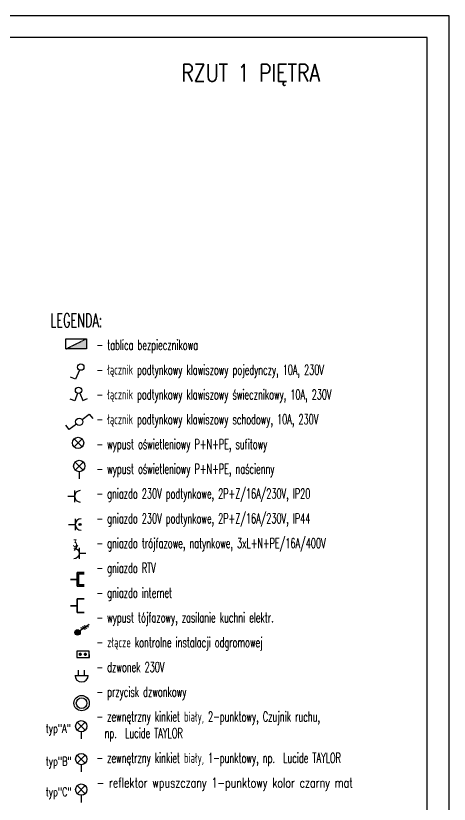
# Model space of a CAD drawing. Header units: millimetres. Extents: x 1780 to 154263, y -7240 to 17216.
# Drawn here: x 73342 to 74344, y 3462 to 5283 of the extents above; entities that cross this region are included whole.
import ezdxf

# ---------------------------------------------------------------- set-up
doc = ezdxf.new("R2010")
doc.units = ezdxf.units.MM
doc.linetypes.add('DASHED2', pattern=[0.375, 0.25, -0.125])
doc.layers.add('60 instalacje elektryka', color=10, linetype='Continuous')
doc.styles.add('OPIS', font='simplex.shx', dxfattribs={"width": 0.7, "height": 4})
doc.styles.add('ROMANS', font='romans.shx', dxfattribs={"height": 0.2})

# ---------------------------------------------------------------- blocks, each defined once
blk = doc.blocks.new('11')
at = {"layer": '60 instalacje elektryka', "lineweight": -3}
for p, q in [((5969.2, 6431.9), (5969.2, 6378.7)), ((5937.3, 6405.3), (5969.2, 6405.3))]:
    blk.add_line(p, q, dxfattribs=at)
blk.add_arc((5995.8, 6405.3), 26.6, 90.005, 269.995, dxfattribs=at)
blk = doc.blocks.new('jednobiegunowy')
at = {"layer": '60 instalacje elektryka'}
for p, q in [((2190.6, 2793.4), (2200, 2802.8)), ((2200, 2802.8), (2204.9, 2798))]:
    blk.add_line(p, q, dxfattribs=at)
blk.add_circle((2187.5, 2790.4), 4.3, dxfattribs=at)
blk = doc.blocks.new('lampa1')
at = {"layer": '60 instalacje elektryka', "lineweight": 30}
for p, q in [((2045.4, 2946.7), (2067.7, 2924.4)), ((2067.7, 2946.7), (2045.4, 2924.4))]:
    blk.add_line(p, q, dxfattribs=at)
blk.add_circle((2056.6, 2935.6), 15.8, dxfattribs=at)
blk = doc.blocks.new('wyl jednbieg')
at = {"layer": '60 instalacje elektryka', "lineweight": 30}
for p, q in [((2059.8, 3882.8), (2066.3, 3897.4)), ((2066.3, 3897.4), (2075.7, 3893.3))]:
    blk.add_line(p, q, dxfattribs=at)
blk.add_circle((2057.2, 3876.9), 6.45, dxfattribs=at)
blk = doc.blocks.new('schodowy')
blk.add_blockref('wyl jednbieg', (82.3, 4.2))
at = {"rotation": 180}
blk.add_blockref('wyl jednbieg', (4196.7, 7758), dxfattribs=at)
blk = doc.blocks.new('dzwonek')
at = {"layer": '60 instalacje elektryka', "lineweight": 30}
for p, q in [((45521.5, 32173.7), (45521.5, 32180.6)), ((45529.6, 32173.7), (45529.6, 32180.6)), ((45516.7, 32173.7), (45534.4, 32173.7))]:
    blk.add_line(p, q, dxfattribs=at)
blk.add_arc((45525.6, 32173.7), 8.85, 180, 0, dxfattribs=at)
blk = doc.blocks.new('wypust 3f')
at = {"layer": '60 instalacje elektryka', "linetype": 'ByBlock'}
h = blk.add_hatch(color=256, dxfattribs=at)
h.dxf.hatch_style = 1
edge = h.paths.add_edge_path()
edge.add_arc((7494504.47, 5568590.24), 2.78, 0, 360)
at = {"layer": '60 instalacje elektryka', "linetype": 'ByBlock', "lineweight": 30}
for p, q in [((7494492.1, 5568582.58), (7494504.47, 5568590.24)), ((7494492.68, 5568585.31), (7494497.51, 5568583.57)), ((7494494.44, 5568586.4), (7494499.27, 5568584.66)), ((7494496.2, 5568587.48), (7494501.03, 5568585.74))]:
    blk.add_line(p, q, dxfattribs=at)
blk.add_circle((7494504.47, 5568590.24), 2.78, dxfattribs=at)
blk = doc.blocks.new('swiecznikowy')
at = {"layer": '60 instalacje elektryka', "lineweight": 30}
for p, q in [((2664.2, 2089), (2665.4, 2098)), ((2678.2, 2087), (2664.2, 2089)), ((2679.1, 2083.1), (2667.3, 2075.4)), ((2667.3, 2075.4), (2672.2, 2067.8))]:
    blk.add_line(p, q, dxfattribs=at)
blk.add_circle((2683.8, 2086.2), 5.68, dxfattribs=at)
blk.add_circle((2683.8, 2086.2), 5.68, dxfattribs=at)
blk = doc.blocks.new('RTV')
at = {"layer": '60 instalacje elektryka', "lineweight": 35}
for p, q in [((3030.9, 2534.7), (3019.1, 2534.7)), ((3028.4, 2532.4), (3019.1, 2532.4)), ((3028.4, 2532.4), (3028.4, 2513.6)), ((3030.9, 2534.7), (3030.9, 2511.2)), ((3030.9, 2523), (3041.8, 2523)), ((3028.4, 2513.6), (3019.1, 2513.6)), ((3030.9, 2511.2), (3019.1, 2511.2))]:
    blk.add_line(p, q, dxfattribs=at)
blk = doc.blocks.new('RJ')
at = {"layer": '60 instalacje elektryka', "lineweight": 35}
for p, q in [((3030.9, 2559.6), (3019.1, 2559.6)), ((3030.9, 2559.6), (3030.9, 2536.1)), ((3030.9, 2547.9), (3041.8, 2547.9)), ((3030.9, 2536.1), (3019.1, 2536.1))]:
    blk.add_line(p, q, dxfattribs=at)
blk = doc.blocks.new('TB1')
at = {"linetype": 'DASHED2'}
blk.add_hatch(color=1, dxfattribs=at).paths.add_polyline_path([(2274.4, 2644.8), (2237.7, 2626.7), (2237.7, 2644.8)])
at = {"color": 1, "linetype": 'DASHED2'}
for p, q in [((2237.7, 2626.7), (2237.7, 2644.8)), ((2237.7, 2644.8), (2274.4, 2644.8)), ((2274.4, 2644.8), (2237.7, 2626.7))]:
    blk.add_line(p, q, dxfattribs=at)
at = {"color": 1}
blk.add_lwpolyline([(2237.7, 2644.8), (2274.4, 2644.8), (2274.4, 2626.7), (2237.7, 2626.7)], close=True, dxfattribs=at)

msp = doc.modelspace()

# ---------------------------------------------------------------- hatches: boundary and pattern name
at = {"layer": '60 instalacje elektryka'}
h = msp.add_hatch(color=256, dxfattribs=at)
h.dxf.hatch_style = 1
edge = h.paths.add_edge_path()
edge.add_arc((73490.8, 4108), 2.48, 0, 360)

# ---------------------------------------------------------------- linework, layer by layer
at = {"layer": '60 instalacje elektryka', "lineweight": 30}
for p, q in [((73489, 4229.9), (73489, 4213.7)), ((73493.6, 3628.8), (73493.6, 3612.6)), ((73493.6, 3553.1), (73493.6, 3536.8)), ((73493.6, 3482.4), (73493.6, 3466.2))]:
    msp.add_line(p, q, dxfattribs=at)
at = {"layer": '60 instalacje elektryka'}
msp.add_line((73477.7, 4047.6), (73486.1, 4060.4), dxfattribs=at)
for points in [[(74344.3, 5282.9), (70139.7, 5282.9), (70139.7, 2309.7), (74344.3, 2309.7)], [(70231.2, 2359.7), (74293.1, 2359.7), (74293.1, 5232.9), (70231.2, 5232.9)], [(73511.9, 3815.1), (73483.2, 3815), (73483.3, 3800.6), (73512, 3800.7)], [(73512.3, 3815.2), (73483.6, 3815), (73483.6, 3800.6), (73512.4, 3800.7)]]:
    msp.add_lwpolyline(points, close=True, dxfattribs=at)
at = {"layer": '60 instalacje elektryka', "lineweight": 30, "const_width": 3.7}
for points in [[(73491, 3806.2, -1), (73491, 3809.9, -1)], [(73491.3, 3806.2, -1), (73491.3, 3810, -1)], [(73503.1, 3806.2, -1), (73503, 3809.9, -1)]]:
    msp.add_lwpolyline(points, format="xyb", close=True, dxfattribs=at)
at = {"layer": '60 instalacje elektryka'}
msp.add_circle((73490.8, 4108), 2.48, dxfattribs=at)
at = {"layer": '60 instalacje elektryka', "lineweight": 30}
for radius in [17.7, 12.4]:
    msp.add_circle((73494.5, 3695.3), radius, dxfattribs=at)

# ---------------------------------------------------------------- block references
for name, p, xscale, yscale, zscale, rotation in [('TB1', (76407.2, 7942.8), 1.296645068759041, 1.296645068759041, 1.296645068759041, 179.9999999999999), ('swiecznikowy', (75477.8, 487.7), 1.296, 1.296, 1.296, 78.99994544918933), ('schodowy', (78317.4, 7477.7), 1.2987230256, 1.2987230256, 1.2987230256, 151.8417335062657), ('RTV', (77632, 7434.1), 1.368576, 1.368576, 1.368576, 180), ('RJ', (77632, 7407.4), 1.368576, 1.368576, 1.368576, 180)]:
    msp.add_blockref(name, p, dxfattribs=dict(xscale=xscale, yscale=yscale, zscale=zscale, rotation=rotation))
at = {"xscale": 0.8311827363840003, "yscale": 0.8311827363840003, "zscale": 0.8311827363840003}
for p in [(71776.9, 1856.3), (71779.6, 1803), (71784.2, 1201.9), (71784.2, 1126.2), (71784.2, 1055.5)]:
    msp.add_blockref('lampa1', p, dxfattribs=at)
at = {"layer": '60 instalacje elektryka', "xscale": 1.745483746406403, "yscale": 1.745483746406403, "zscale": 1.745483746406403, "rotation": 201.3064309500116}
msp.add_blockref('jednobiegunowy', (75280, 10396.6), dxfattribs=at)
at = {"layer": '60 instalacje elektryka', "lineweight": -3}
for p, xscale, yscale, zscale in [((70508.8, 986.6), 0.497462867725824, 0.497462867725824, 0.497462867725824), ((70510.4, 921.6), 0.497462867725824, 0.497462867725824, 0.497462867725824), ((76309.9, 1014), -0.4725897243395328, 0.4725897243395328, 0.4725897243395328)]:
    msp.add_blockref('11', p, dxfattribs=dict(at, xscale=xscale, yscale=yscale, zscale=zscale))
at = {"layer": '60 instalacje elektryka', "linetype": 'ByBlock', "xscale": 2.246400000000001, "yscale": 2.246400000000001, "zscale": 2.246400000000001, "rotation": 182.467504057787}
msp.add_blockref('wypust 3f', (16354970.9, 13226362.4), dxfattribs=at)
at = {"layer": '60 instalacje elektryka', "xscale": 1.728, "yscale": 1.728, "zscale": 1.728}
msp.add_blockref('dzwonek', (-5173.7, -51836.7), dxfattribs=at)

# ---------------------------------------------------------------- texts
at = {"layer": '60 instalacje elektryka', "insert": (73725, 5171.1), "char_height": 40, "width": 371.81, "attachment_point": 1, "rotation": 360, "style": 'ROMANS'}
msp.add_mtext('{\\W0.8;RZUT 1 PIĘTRA}', dxfattribs=at)
at = {"layer": '60 instalacje elektryka', "color": 7, "lineweight": -3, "attachment_point": 1, "style": 'OPIS'}
for s, insert, char_height, width in [('{\\W0.6;\\C256;LEGENDA:}', (73422.1, 4595.2), 31.788, 158.699), ('\\pxsm1.5;{\\W0.6;\\C256;- tablica bezpiecznikowa\\P- łącznik podtynkowy klawiszowy pojedynczy, 10A, 230V \\P- łącznik podtynkowy klawiszowy świecznikowy, 10A, 230V \\P- łącznik podtynkowy klawiszowy schodowy, 10A, 230V\\P- wypust oświetleniowy P+N+PE, sufitowy\\P- wypust oświetleniowy P+N+PE, naścienny\\P- gniazdo 230V podtynkowe, 2P+Z/16A/230V, IP20\\P- gniazdo 230V podtynkowe, 2P+Z/16A/230V, IP44\\P- gniazdo trójfazowe, natynkowe, 3xL+N+PE/16A/400V\\P- gniazdo RTV\\P- gniazdo internet\\P- wypust tójfazowy, zasilanie kuchni elektr.\\P- złącze kontrolne instalacji odgromowej\\P- dzwonek 230V\\P- przycisk dzwonkowy\\P\\psm1;- zewnętrzny kinkiet biały, 2-punktowy, Czujnik ruchu, \\P\\psm1.5;  np.  Lucide TAYLOR\\P- zewnętrzny kinkiet biały, 1-punktowy, np.  Lucide TAYLOR\\P\\W0.7;- reflektor wpuszczany 1-punktowy kolor czarny mat}', (73528.9, 4534.1), 22.887, 692.398)]:
    msp.add_mtext(s, dxfattribs=dict(at, insert=insert, char_height=char_height, width=width))
at = {"layer": '60 instalacje elektryka', "color": 7, "lineweight": 30, "insert": (73474.4, 4072.3), "char_height": 15, "width": 39.095, "attachment_point": 1, "style": 'OPIS'}
msp.add_mtext('\\pxql;{\\W0.6;\\C256;3}', dxfattribs=at)
at = {"layer": '60 instalacje elektryka', "lineweight": 15, "char_height": 20, "attachment_point": 1, "style": 'OPIS'}
for s, insert, width in [('\\pxql;typ"A"', (73411.5, 3646.9), 60), ('\\pxql;typ"B"', (73411.5, 3571.1), 60), ('\\pxql;typ"C"', (73411.5, 3500.5), 66.667)]:
    msp.add_mtext(s, dxfattribs=dict(at, insert=insert, width=width))

doc.saveas('drawing.dxf')
